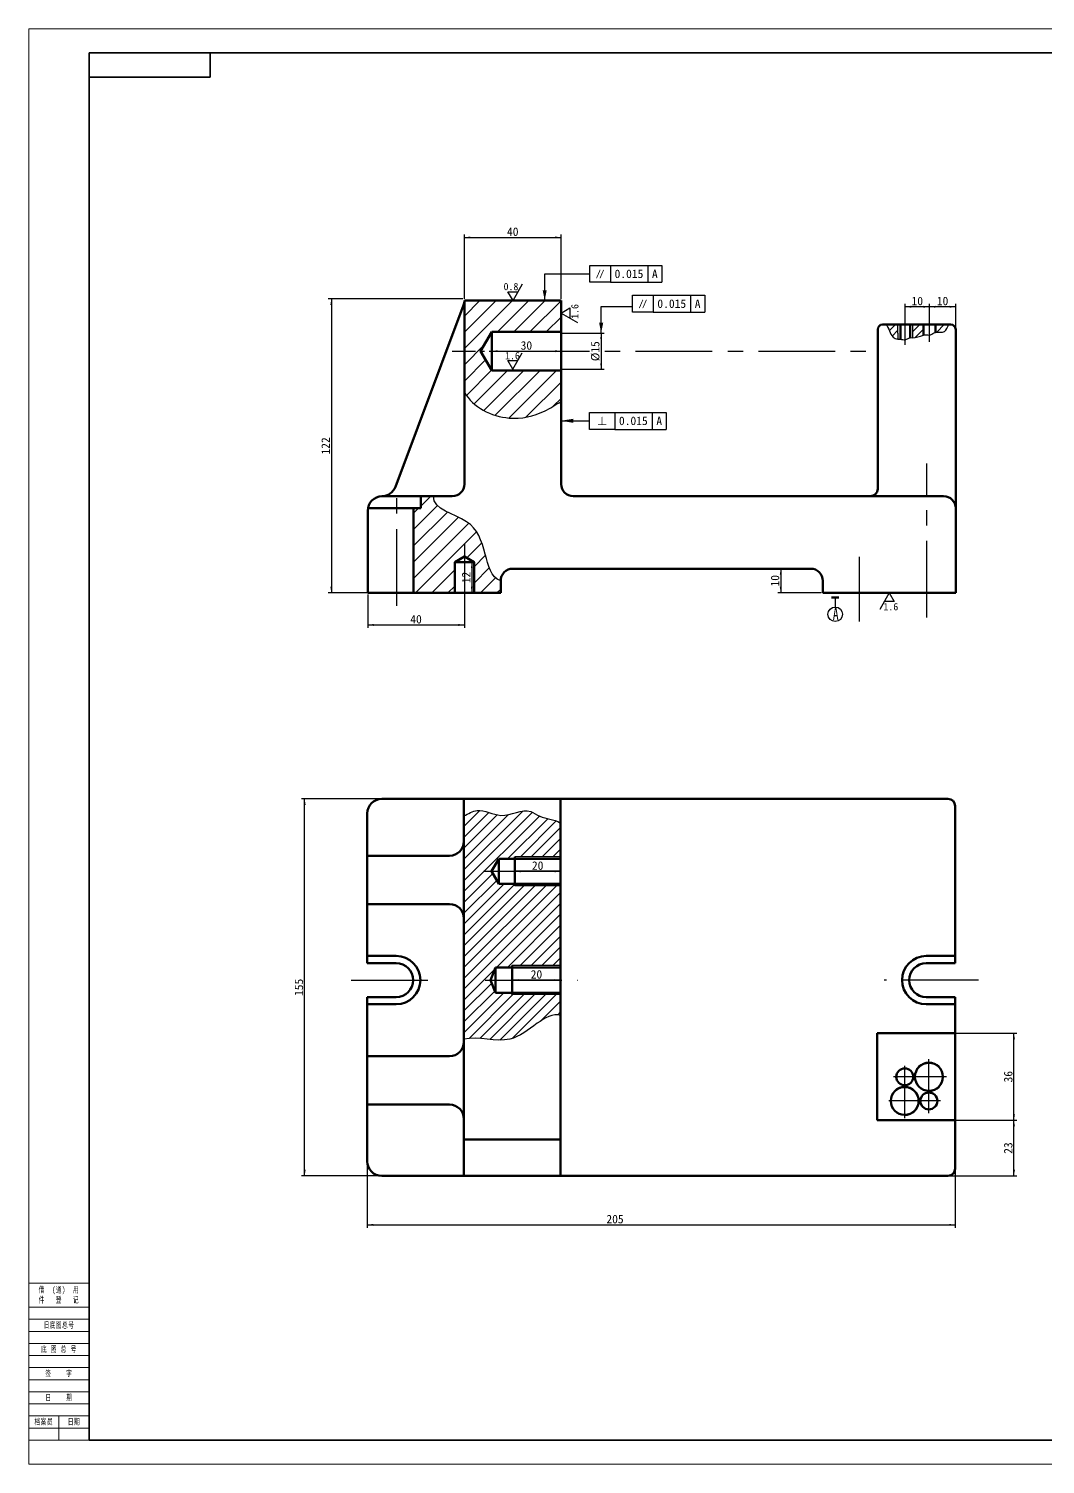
# Model space of a CAD drawing. Header units: millimetres. Extents: x 431 to 1272, y 446 to 1040.
# Drawn here: x 431 to 852, y 446 to 1040 of the extents above; entities that cross this region are included whole.
import ezdxf
from ezdxf.enums import TextEntityAlignment as Align

# ---------------------------------------------------------------- set-up
doc = ezdxf.new("R2010")
doc.units = ezdxf.units.MM
doc.linetypes.add('CENTER', pattern=[50.8, 31.75, -6.35, 6.35, -6.35])
for name, color, linetype, lineweight in [('图层1', 4, 'Continuous', 50), ('图层2', 5, 'Continuous', 25), ('图层3', 1, 'CENTER', 25), ('尺寸线层', 3, 'Continuous', 18), ('粗实线层', 7, 'Continuous', 35), ('细实线', 7, 'Continuous', 25), ('细实线层', 7, 'Continuous', 18)]:
    doc.layers.add(name, color=color, linetype=linetype, lineweight=lineweight)
doc.styles.add('标准', font='', dxfattribs={"width": 0.667})
doc.styles.add('样式 1', font='', dxfattribs={"width": 0.707})
doc.styles.get('标准').set_extended_font_data('宋体')
doc.styles.get('样式 1').set_extended_font_data('宋体')
doc.dimstyles.new('ISO-25', dxfattribs={"dimtxt": 3.5, "dimasz": 2.5, "dimexe": 1.25, "dimexo": 0.625, "dimtad": 1, "dimtoh": 1, "dimtxsty": 'Standard', "dimcen": 2.5, "dimdle": 5, "dimadec": 0, "dimazin": 0, "dimtfac": 1, "dimtmove": 0, "dimatfit": 3, "dimfxl": 0, "dimarcsym": 0})

# ---------------------------------------------------------------- blocks, each defined once
blk = doc.blocks.new('*X3')
at = {"layer": '图层2', "linetype": 'Continuous'}
for points in [[(667.95, 914.14), (668.36, 911.64), (667.53, 911.64)], [(667.95, 899.14), (668.36, 901.64), (667.53, 901.64)]]:
    blk.add_hatch(color=0, dxfattribs=at).paths.add_polyline_path(points, flags=0)
at = {"layer": '图层2', "color": 0, "linetype": 'Continuous'}
for p, q in [((652, 914.14), (669.2, 914.14)), ((667.95, 914.14), (667.95, 899.14)), ((652, 899.14), (669.2, 899.14))]:
    blk.add_line(p, q, dxfattribs=at)
at = {"layer": '图层2', "color": 0, "insert": (665.56, 906.64), "char_height": 3.5, "width": 14, "attachment_point": 5, "rotation": 90}
blk.add_mtext('%%C15', dxfattribs=at)
blk = doc.blocks.new('*X4')
at = {"layer": '图层2', "color": 0, "linetype": 'Continuous', "lineweight": -2}
for p, q in [((0, 3.5), (8.51, 3.5)), ((0, -3.5), (0, 3.5)), ((0, 0), (0, 0)), ((0, 0), (0, 0)), ((8.51, 3.5), (8.51, -3.5)), ((8.51, 3.5), (29.84, 3.5)), ((23.98, 3.5), (23.98, -3.5)), ((29.84, 3.5), (29.84, -3.5)), ((8.51, -3.5), (0, -3.5)), ((8.51, -3.5), (29.84, -3.5))]:
    blk.add_line(p, q, dxfattribs=at)
at = {"layer": '图层2', "color": 0, "char_height": 3.5, "attachment_point": 5}
for s, insert, width in [('{\\fGDT|b0|i0|c134|p2;f}', (4.26, 0), 8.5104), ('A', (26.91, 0), 7)]:
    blk.add_mtext(s, dxfattribs=dict(at, insert=insert, width=width))
at = {"layer": '图层2', "color": 0, "lineweight": -2, "insert": (10.26, 0), "char_height": 3.5, "width": 23.8, "attachment_point": 4}
blk.add_mtext('0.015', dxfattribs=at)
blk = doc.blocks.new('*X5')
at = {"layer": '图层2', "color": 0, "linetype": 'Continuous', "lineweight": -2}
for p, q in [((0, 3.5), (10.42, 3.5)), ((0, -3.5), (0, 3.5)), ((0, 0), (0, 0)), ((0, 0), (0, 0)), ((10.42, 3.5), (10.42, -3.5)), ((10.42, 3.5), (31.75, 3.5)), ((25.89, 3.5), (25.89, -3.5)), ((31.75, 3.5), (31.75, -3.5)), ((10.42, -3.5), (0, -3.5)), ((10.42, -3.5), (31.75, -3.5))]:
    blk.add_line(p, q, dxfattribs=at)
at = {"layer": '图层2', "color": 0, "char_height": 3.5, "attachment_point": 5}
for s, insert, width in [('{\\fGDT|b0|i0|c134|p2;b}', (5.21, 0), 10.4201), ('A', (28.82, 0), 7)]:
    blk.add_mtext(s, dxfattribs=dict(at, insert=insert, width=width))
at = {"layer": '图层2', "color": 0, "lineweight": -2, "insert": (12.17, 0), "char_height": 3.5, "width": 23.8, "attachment_point": 4}
blk.add_mtext('0.015', dxfattribs=at)
blk = doc.blocks.new('*X6')
at = {"layer": '图层2', "color": 0, "linetype": 'Continuous', "lineweight": -2}
for p, q in [((0, 3.5), (8.51, 3.5)), ((0, -3.5), (0, 3.5)), ((0, 0), (0, 0)), ((0, 0), (0, 0)), ((8.51, 3.5), (8.51, -3.5)), ((8.51, 3.5), (29.84, 3.5)), ((23.98, 3.5), (23.98, -3.5)), ((29.84, 3.5), (29.84, -3.5)), ((8.51, -3.5), (0, -3.5)), ((8.51, -3.5), (29.84, -3.5))]:
    blk.add_line(p, q, dxfattribs=at)
at = {"layer": '图层2', "color": 0, "char_height": 3.5, "attachment_point": 5}
for s, insert, width in [('{\\fGDT|b0|i0|c134|p2;f}', (4.26, 0), 8.5104), ('A', (26.91, 0), 7)]:
    blk.add_mtext(s, dxfattribs=dict(at, insert=insert, width=width))
at = {"layer": '图层2', "color": 0, "lineweight": -2, "insert": (10.26, 0), "char_height": 3.5, "width": 23.8, "attachment_point": 4}
blk.add_mtext('0.015', dxfattribs=at)
blk = doc.blocks.new('*X7')
at = {"layer": '图层2', "linetype": 'Continuous'}
for points in [[(611.38, 953.7), (613.88, 954.11), (613.88, 953.28)], [(651.38, 953.7), (648.88, 954.11), (648.88, 953.28)]]:
    blk.add_hatch(color=0, dxfattribs=at).paths.add_polyline_path(points, flags=0)
at = {"layer": '图层2', "color": 0, "linetype": 'Continuous'}
for p, q in [((611.38, 928.26), (611.38, 954.95)), ((611.38, 953.7), (651.38, 953.7)), ((651.38, 928.26), (651.38, 954.95))]:
    blk.add_line(p, q, dxfattribs=at)
at = {"layer": '图层2', "color": 0, "insert": (631.38, 956.05), "char_height": 3.5, "width": 9.1, "attachment_point": 5}
blk.add_mtext('40', dxfattribs=at)
blk = doc.blocks.new('*X8')
at = {"layer": '图层2', "linetype": 'Continuous'}
for points in [[(556.34, 928.26), (556.76, 925.76), (555.93, 925.76)], [(556.34, 806.64), (556.76, 809.14), (555.93, 809.14)]]:
    blk.add_hatch(color=0, dxfattribs=at).paths.add_polyline_path(points, flags=0)
at = {"layer": '图层2', "color": 0, "linetype": 'Continuous'}
for p, q in [((610.75, 928.26), (555.09, 928.26)), ((556.34, 928.26), (556.34, 806.64)), ((614.75, 806.64), (555.09, 806.64))]:
    blk.add_line(p, q, dxfattribs=at)
at = {"layer": '图层2', "color": 0, "insert": (553.98, 867.45), "char_height": 3.5, "width": 13.1833, "attachment_point": 5, "rotation": 90}
blk.add_mtext('122', dxfattribs=at)
blk = doc.blocks.new('*X9')
at = {"layer": '图层2', "linetype": 'Continuous'}
for points in [[(803.72, 925.02), (806.22, 924.61), (806.22, 925.44)], [(814.6, 925.02), (812.1, 924.61), (812.1, 925.44)]]:
    blk.add_hatch(color=0, dxfattribs=at).paths.add_polyline_path(points, flags=0)
at = {"layer": '图层2', "color": 0, "linetype": 'Continuous'}
for p, q in [((803.72, 916.26), (803.72, 926.27)), ((814.6, 925.02), (803.72, 925.02)), ((814.6, 916.26), (814.6, 926.27))]:
    blk.add_line(p, q, dxfattribs=at)
at = {"layer": '图层2', "color": 0, "insert": (809.16, 927.39), "char_height": 3.5, "width": 8.3222, "attachment_point": 5}
blk.add_mtext('10', dxfattribs=at)
blk = doc.blocks.new('*X10')
at = {"layer": '图层2', "linetype": 'Continuous'}
for points in [[(793.72, 925.02), (796.22, 924.6), (796.22, 925.44)], [(803.72, 925.02), (801.22, 924.6), (801.22, 925.44)]]:
    blk.add_hatch(color=0, dxfattribs=at).paths.add_polyline_path(points, flags=0)
at = {"layer": '图层2', "color": 0, "linetype": 'Continuous'}
for p, q in [((793.72, 916.75), (793.72, 926.27)), ((803.72, 925.02), (793.72, 925.02)), ((803.72, 916.75), (803.72, 926.27))]:
    blk.add_line(p, q, dxfattribs=at)
at = {"layer": '图层2', "color": 0, "insert": (798.72, 927.39), "char_height": 3.5, "width": 8.3222, "attachment_point": 5}
blk.add_mtext('10', dxfattribs=at)
blk = doc.blocks.new('*X11')
at = {"layer": '图层2', "linetype": 'Continuous'}
for points in [[(614.47, 819.37), (614.89, 816.87), (614.05, 816.87)], [(614.47, 806.64), (614.89, 809.14), (614.05, 809.14)]]:
    blk.add_hatch(color=0, dxfattribs=at).paths.add_polyline_path(points, flags=0)
at = {"layer": '图层2', "color": 0, "linetype": 'Continuous'}
for p, q in [((612, 819.37), (615.72, 819.37)), ((614.47, 819.37), (614.47, 806.64)), ((612, 806.64), (615.72, 806.64))]:
    blk.add_line(p, q, dxfattribs=at)
at = {"layer": '图层2', "color": 0, "insert": (612.11, 813.01), "char_height": 3.5, "width": 8.2056, "attachment_point": 5, "rotation": 90}
blk.add_mtext('12', dxfattribs=at)
blk = doc.blocks.new('*X12')
at = {"layer": '图层2', "linetype": 'Continuous'}
for points in [[(622.67, 906.64), (625.17, 907.06), (625.17, 906.22)], [(651.38, 906.64), (648.88, 907.06), (648.88, 906.22)]]:
    blk.add_hatch(color=0, dxfattribs=at).paths.add_polyline_path(points, flags=0)
at = {"layer": '图层2', "color": 0, "linetype": 'Continuous'}
blk.add_line((622.67, 906.64), (651.38, 906.64), dxfattribs=at)
at = {"layer": '图层2', "color": 0, "insert": (637.03, 908.99), "char_height": 3.5, "width": 8.8667, "attachment_point": 5}
blk.add_mtext('30', dxfattribs=at)
blk = doc.blocks.new('*X13')
at = {"layer": '图层2', "linetype": 'Continuous'}
for points in [[(571.38, 793.36), (573.88, 793.78), (573.88, 792.94)], [(611.38, 793.36), (608.88, 793.78), (608.88, 792.94)]]:
    blk.add_hatch(color=0, dxfattribs=at).paths.add_polyline_path(points, flags=0)
at = {"layer": '图层2', "color": 0, "linetype": 'Continuous'}
for p, q in [((571.38, 806.01), (571.38, 792.11)), ((611.38, 806.01), (611.38, 792.11)), ((571.38, 793.36), (611.38, 793.36))]:
    blk.add_line(p, q, dxfattribs=at)
at = {"layer": '图层2', "color": 0, "insert": (591.38, 795.71), "char_height": 3.5, "width": 9.1, "attachment_point": 5}
blk.add_mtext('40', dxfattribs=at)
blk = doc.blocks.new('*X14')
at = {"layer": '图层2', "linetype": 'Continuous'}
for points in [[(742.25, 816.64), (742.67, 814.14), (741.83, 814.14)], [(742.25, 806.64), (742.67, 809.14), (741.83, 809.14)]]:
    blk.add_hatch(color=0, dxfattribs=at).paths.add_polyline_path(points, flags=0)
at = {"layer": '图层2', "color": 0, "linetype": 'Continuous'}
for p, q in [((753.98, 816.64), (741, 816.64)), ((742.25, 816.64), (742.25, 806.64)), ((758.98, 806.64), (741, 806.64))]:
    blk.add_line(p, q, dxfattribs=at)
at = {"layer": '图层2', "color": 0, "insert": (739.88, 811.64), "char_height": 3.5, "width": 8.3222, "attachment_point": 5, "rotation": 90}
blk.add_mtext('10', dxfattribs=at)
blk = doc.blocks.new('*X15')
at = {"layer": '图层2', "linetype": 'Continuous'}
for points in [[(571.18, 545.14), (573.68, 545.56), (573.68, 544.73)], [(814.41, 545.14), (811.91, 545.56), (811.91, 544.73)]]:
    blk.add_hatch(color=0, dxfattribs=at).paths.add_polyline_path(points, flags=0)
at = {"layer": '图层2', "color": 0, "linetype": 'Continuous'}
for p, q in [((571.18, 570.78), (571.18, 543.89)), ((814.41, 570.78), (814.41, 543.89)), ((571.18, 545.14), (814.41, 545.14))]:
    blk.add_line(p, q, dxfattribs=at)
at = {"layer": '图层2', "color": 0, "insert": (673.68, 547.5), "char_height": 3.5, "width": 13.8056, "attachment_point": 5}
blk.add_mtext('205', dxfattribs=at)
blk = doc.blocks.new('*X16')
at = {"layer": '图层2', "linetype": 'Continuous'}
for points in [[(545.28, 721.41), (544.87, 718.91), (545.7, 718.91)], [(545.28, 565.41), (544.87, 567.91), (545.7, 567.91)]]:
    blk.add_hatch(color=0, dxfattribs=at).paths.add_polyline_path(points, flags=0)
at = {"layer": '图层2', "color": 0, "linetype": 'Continuous'}
for p, q in [((576.56, 721.41), (544.03, 721.41)), ((545.28, 565.41), (545.28, 721.41)), ((576.56, 565.41), (544.03, 565.41))]:
    blk.add_line(p, q, dxfattribs=at)
at = {"layer": '图层2', "color": 0, "insert": (542.92, 643.41), "char_height": 3.5, "width": 13.1833, "attachment_point": 5, "rotation": 90}
blk.add_mtext('155', dxfattribs=at)
blk = doc.blocks.new('*X17')
at = {"layer": '图层2', "linetype": 'Continuous'}
for points in [[(838.69, 588.41), (838.28, 585.91), (839.11, 585.91)], [(838.69, 565.41), (838.28, 567.91), (839.11, 567.91)]]:
    blk.add_hatch(color=0, dxfattribs=at).paths.add_polyline_path(points, flags=0)
at = {"layer": '图层2', "color": 0, "linetype": 'Continuous'}
for p, q in [((812.19, 588.41), (839.94, 588.41)), ((838.69, 565.41), (838.69, 588.41)), ((812.19, 565.41), (839.94, 565.41))]:
    blk.add_line(p, q, dxfattribs=at)
at = {"layer": '图层2', "color": 0, "insert": (836.34, 576.91), "char_height": 3.5, "width": 8.8278, "attachment_point": 5, "rotation": 90}
blk.add_mtext('23', dxfattribs=at)
blk = doc.blocks.new('*X18')
at = {"layer": '图层2', "linetype": 'Continuous'}
for points in [[(838.69, 624.47), (838.28, 621.97), (839.11, 621.97)], [(838.69, 588.41), (838.28, 590.91), (839.11, 590.91)]]:
    blk.add_hatch(color=0, dxfattribs=at).paths.add_polyline_path(points, flags=0)
at = {"layer": '图层2', "color": 0, "linetype": 'Continuous'}
for p, q in [((812.82, 624.47), (839.94, 624.47)), ((838.69, 588.41), (838.69, 624.47)), ((812.82, 588.41), (839.94, 588.41))]:
    blk.add_line(p, q, dxfattribs=at)
at = {"layer": '图层2', "color": 0, "insert": (836.34, 606.44), "char_height": 3.5, "width": 8.8278, "attachment_point": 5, "rotation": 90}
blk.add_mtext('36', dxfattribs=at)
blk = doc.blocks.new('*X19')
at = {"layer": '图层2', "linetype": 'Continuous'}
for points in [[(632.18, 691.43), (634.68, 691.01), (634.68, 691.84)], [(651.18, 691.43), (648.68, 691.01), (648.68, 691.84)]]:
    blk.add_hatch(color=0, dxfattribs=at).paths.add_polyline_path(points, flags=0)
at = {"layer": '图层2', "color": 0, "linetype": 'Continuous'}
for p, q in [((632.18, 686.82), (632.18, 692.68)), ((651.18, 691.43), (632.18, 691.43)), ((651.18, 686.82), (651.18, 692.68))]:
    blk.add_line(p, q, dxfattribs=at)
at = {"layer": '图层2', "color": 0, "insert": (641.68, 693.78), "char_height": 3.5, "width": 8.9444, "attachment_point": 5}
blk.add_mtext('20', dxfattribs=at)
blk = doc.blocks.new('*X20')
at = {"layer": '图层2', "linetype": 'Continuous'}
for points in [[(631.18, 646.41), (633.68, 645.99), (633.68, 646.82)], [(651.18, 646.41), (648.68, 645.99), (648.68, 646.82)]]:
    blk.add_hatch(color=0, dxfattribs=at).paths.add_polyline_path(points, flags=0)
at = {"layer": '图层2', "color": 0, "linetype": 'Continuous'}
for p, q in [((631.18, 641.82), (631.18, 647.66)), ((651.18, 641.82), (651.18, 647.66)), ((651.18, 646.41), (631.18, 646.41))]:
    blk.add_line(p, q, dxfattribs=at)
at = {"layer": '图层2', "color": 0, "insert": (641.18, 648.76), "char_height": 3.5, "width": 8.9444, "attachment_point": 5}
blk.add_mtext('20', dxfattribs=at)
blk = doc.blocks.new('*X31')
at = {"layer": '粗实线层'}
for p, q in [((410.5, 287), (-395.5, 287)), ((-395.5, 287), (-395.5, -287)), ((-345.5, 287), (-345.5, 277)), ((-345.5, 277), (-395.5, 277)), ((-395.5, -287), (410.5, -287))]:
    blk.add_line(p, q, dxfattribs=at)
at = {"layer": '细实线层'}
for p, q in [((420.5, 297), (-420.5, 297)), ((-420.5, 297), (-420.5, -297)), ((-420.5, -222), (-395.5, -222)), ((-420.5, -232), (-395.5, -232)), ((-420.5, -237), (-395.5, -237)), ((-420.5, -242), (-395.5, -242)), ((-420.5, -247), (-395.5, -247)), ((-420.5, -252), (-395.5, -252)), ((-420.5, -257), (-395.5, -257)), ((-420.5, -262), (-395.5, -262)), ((-420.5, -267), (-395.5, -267)), ((-420.5, -272), (-395.5, -272)), ((-420.5, -277), (-395.5, -277)), ((-408, -287), (-408, -277)), ((-420.5, -282), (-395.5, -282)), ((-420.5, -287), (-395.5, -287)), ((-420.5, -297), (420.5, -297))]:
    blk.add_line(p, q, dxfattribs=at)
at = {"layer": '尺寸线层', "char_height": 2.514, "attachment_point": 5, "line_spacing_factor": 0.99982, "style": '标准'}
for s, insert, width in [('\\T1.1;借  (通)  用\\P件   登   记', (-408, -227), 48), ('\\T1.1;旧底图总号', (-408, -239.5), 48), ('\\T1.1;底 图 总 号', (-408, -249.5), 48), ('\\T1.1;签    字', (-408, -259.5), 48), ('\\T1.1;日    期', (-408, -269.5), 48), ('\\T1.1;档案员', (-414.25, -279.5), 23), ('\\T1.1;日期', (-401.75, -279.5), 23)]:
    blk.add_mtext(s, dxfattribs=dict(at, insert=insert, width=width))
at = {"layer": '尺寸线层', "style": '标准', "width": 0.667}
blk.add_attdef('图纸编号', text='', height=5.22, rotation=180, dxfattribs=at).set_placement((-370.5, 282), align=Align.MIDDLE_CENTER)
for tag, p in [('登记', (-408, -234.5)), ('旧底图总号', (-408, -244.5)), ('底图总号', (-408, -254.5)), ('签字', (-408, -264.5)), ('签字日期', (-408, -274.5)), ('档案员', (-414.25, -284.5)), ('日期', (-401.75, -284.5))]:
    blk.add_attdef(tag, text='', height=2.61, dxfattribs=at).set_placement(p, align=Align.MIDDLE_CENTER)

msp = doc.modelspace()

# ---------------------------------------------------------------- hatches: boundary and pattern name
at = {"layer": '图层2'}
h = msp.add_hatch(dxfattribs=at)
h.set_pattern_fill('ANSI31', color=0, scale=1.5, style=0)
edge = h.paths.add_edge_path(flags=0)
edge.add_line((590.379, 806.639), (607.379, 806.639))
edge.add_line((607.379, 806.639), (607.379, 808.639))
edge.add_line((607.379, 808.639), (607.379, 819.373))
edge.add_line((607.379, 819.373), (611.379, 821.683))
edge.add_line((611.379, 821.683), (615.379, 819.373))
edge.add_line((615.379, 819.373), (615.379, 808.639))
edge.add_line((615.379, 808.639), (615.379, 806.639))
edge.add_line((615.379, 806.639), (626.379, 806.639))
edge.add_line((626.379, 806.639), (626.379, 811.639))
edge.add_spline(control_points=[(626.379, 811.639), (622.332, 812.923), (619.911, 824.351), (614.916, 838.324), (598.557, 840.877), (598.557, 846.639)], knot_values=[0, 0, 0, 0, 13.2369201, 29.3519887, 47.3161589, 47.3161589, 47.3161589, 47.3161589], weights=[1, 1, 1, 1, 1, 1], degree=3, periodic=0)
edge.add_line((598.557, 846.639), (593.379, 846.639))
edge.add_line((593.379, 846.639), (593.379, 841.639))
edge.add_line((593.379, 841.639), (590.379, 841.639))
edge.add_line((590.379, 841.639), (590.379, 806.639))
h.paths.add_polyline_path([(611.379, 908.785), (618.376, 907.195), (622.673, 914.639), (651.379, 914.639), (651.379, 927.639), (611.379, 927.639)], flags=0)
edge = h.paths.add_edge_path(flags=0)
edge.add_line((622.673, 898.639), (618.055, 906.639))
edge.add_line((618.055, 906.639), (618.376, 907.195))
edge.add_line((618.376, 907.195), (611.379, 908.785))
edge.add_line((611.379, 908.785), (611.379, 889.639))
edge.add_spline(control_points=[(611.379, 889.639), (614.933, 883.483), (627.787, 876.923), (642.709, 880.244), (649.085, 884.484), (651.379, 885.819)], knot_values=[0, 0, 0, 0, 21.7950074, 37.0394907, 45.1793625, 45.1793625, 45.1793625, 45.1793625], weights=[1, 1, 1, 1, 1, 1], degree=3, periodic=0)
edge.add_line((651.379, 885.819), (651.379, 898.639))
edge.add_line((651.379, 898.639), (622.673, 898.639))
for points in [[(645.43, 931.877), (643.763, 931.877), (644.597, 927.639)], [(668.779, 918.377), (667.112, 918.377), (667.945, 914.139)], [(656.375, 876.998), (656.383, 878.665), (651.379, 877.854)]]:
    msp.add_hatch(color=0, dxfattribs=at).paths.add_polyline_path(points, flags=0)
h = msp.add_hatch(dxfattribs=at)
h.set_pattern_fill('ANSI31', color=0, scale=0.75, style=0)
edge = h.paths.add_edge_path(flags=0)
edge.add_line((790.722, 917.639), (785.722, 917.639))
edge.add_spline(control_points=[(785.722, 917.639), (787.166, 916.293), (787.251, 912.944), (789.979, 911.645), (790.722, 911.599)], knot_values=[0, 0, 0, 0, 5.9892024, 8.249109, 8.249109, 8.249109, 8.249109], weights=[1, 1, 1, 1, 1], degree=3, periodic=0)
edge.add_line((790.722, 911.599), (790.722, 914.126))
edge.add_line((790.722, 914.126), (790.722, 917.639))
edge = h.paths.add_edge_path(flags=0)
edge.add_line((801.222, 917.639), (796.722, 917.639))
edge.add_line((796.722, 917.639), (796.722, 914.126))
edge.add_line((796.722, 914.126), (796.715, 912.226))
edge.add_spline(control_points=[(796.715, 912.226), (796.717, 912.226), (798.27, 912.161), (799.732, 912.723), (801.222, 913.215)], knot_values=[0, 0, 0, 0, 0.0076122, 4.6428521, 4.6428521, 4.6428521, 4.6428521], weights=[1, 1, 1, 1, 1], degree=3, periodic=0)
edge.add_line((801.222, 913.215), (801.222, 917.639))
edge = h.paths.add_edge_path(flags=0)
edge.add_spline(control_points=[(806.222, 914.427), (807.44, 914.684), (810.331, 913.851), (811.163, 916.669), (811.722, 917.639)], knot_values=[0, 0, 0, 0, 3.744231, 7.1378965, 7.1378965, 7.1378965, 7.1378965], weights=[1, 1, 1, 1, 1], degree=3, periodic=0)
edge.add_line((811.722, 917.639), (806.722, 917.639))
edge.add_line((806.722, 917.639), (806.222, 917.639))
edge.add_line((806.222, 917.639), (806.222, 914.427))
h = msp.add_hatch(dxfattribs=at)
h.set_pattern_fill('ANSI31', color=0, style=0)
h.paths.add_polyline_path([(632.18, 697.405), (625.602, 697.405), (625.602, 696.617), (631.392, 696.617)], flags=0)
h.paths.add_polyline_path([(631.392, 686.194), (625.602, 686.194), (625.602, 685.405), (632.18, 685.405)], flags=0)
h.paths.add_polyline_path([(631.18, 652.405), (624.18, 652.405), (624.18, 651.617), (630.392, 651.617)], flags=0)
h.paths.add_polyline_path([(630.392, 641.194), (624.18, 641.194), (624.18, 640.405), (631.18, 640.405)], flags=0)
edge = h.paths.add_edge_path(flags=0)
edge.add_line((624.18, 641.194), (622.18, 646.405))
edge.add_line((622.18, 646.405), (611.18, 646.405))
edge.add_line((611.18, 646.405), (611.18, 622.016))
edge.add_spline(control_points=[(611.18, 622.016), (617.405, 623.257), (629.211, 618.83), (640.293, 628.015), (647.911, 632.764), (651.18, 631.82)], knot_values=[0, 0, 0, 0, 19.2775966, 32.4767918, 42.8113168, 42.8113168, 42.8113168, 42.8113168], weights=[1, 1, 1, 1, 1, 1], degree=3, periodic=0)
edge.add_line((651.18, 631.82), (651.18, 640.405))
edge.add_line((651.18, 640.405), (631.18, 640.405))
edge.add_line((631.18, 640.405), (624.18, 640.405))
edge.add_line((624.18, 640.405), (624.18, 641.194))
h.paths.add_polyline_path([(651.18, 685.405), (632.18, 685.405), (625.602, 685.405), (625.602, 686.233), (622.616, 691.405), (611.18, 691.405), (611.18, 646.405), (622.18, 646.405), (624.18, 651.617), (624.18, 652.405), (631.18, 652.405), (651.18, 652.405)], flags=0)
edge = h.paths.add_edge_path(flags=0)
edge.add_spline(control_points=[(651.18, 711.4), (648.28, 713.147), (643.542, 712.95), (636.626, 718.538), (627.678, 711.934), (617.61, 718.233), (613.066, 715.209), (611.18, 714.398)], knot_values=[0, 0, 0, 0, 8.6629818, 13.186538, 26.2128253, 35.9629611, 41.9355765, 41.9355765, 41.9355765, 41.9355765], weights=[1, 1, 1, 1, 1, 1, 1, 1], degree=3, periodic=0)
edge.add_line((611.18, 714.398), (611.18, 691.405))
edge.add_line((611.18, 691.405), (622.593, 691.405))
edge.add_line((622.593, 691.405), (625.602, 696.617))
edge.add_line((625.602, 696.617), (625.602, 697.405))
edge.add_line((625.602, 697.405), (632.18, 697.405))
edge.add_line((632.18, 697.405), (651.18, 697.405))
edge.add_line((651.18, 697.405), (651.18, 711.4))

# ---------------------------------------------------------------- linework, layer by layer
at = {"layer": '图层1', "color": 0}
for p, q in [((611.379, 927.639), (651.379, 927.639)), ((611.379, 851.639), (611.379, 927.639)), ((651.379, 851.639), (651.379, 927.639)), ((582.839, 850.532), (610.997, 925.62)), ((782.325, 915.639), (782.325, 849.639)), ((790.722, 917.639), (784.325, 917.639)), ((801.222, 917.639), (790.722, 917.639)), ((791.722, 917.639), (791.722, 911.655)), ((795.722, 917.639), (795.722, 912.226)), ((801.222, 917.639), (801.222, 913.215)), ((812.605, 917.639), (801.222, 917.639)), ((806.222, 917.639), (806.222, 914.427)), ((814.605, 915.639), (814.605, 806.639)), ((622.673, 914.639), (618.055, 906.639)), ((651.379, 914.639), (622.673, 914.639)), ((622.673, 898.639), (622.673, 914.639)), ((618.055, 906.639), (622.673, 898.639)), ((622.673, 898.639), (651.379, 898.639)), ((577.379, 846.639), (606.379, 846.639)), ((593.379, 841.639), (593.379, 846.639)), ((656.379, 846.639), (809.605, 846.639)), ((571.379, 841.639), (593.379, 841.639)), ((571.379, 806.639), (571.379, 840.639)), ((590.379, 806.639), (590.379, 841.639)), ((814.605, 841.639), (814.605, 806.639)), ((607.379, 819.373), (611.379, 821.683)), ((615.379, 819.373), (611.379, 821.683)), ((607.379, 808.639), (607.379, 819.373)), ((607.379, 819.373), (615.379, 819.373)), ((615.379, 819.373), (615.379, 808.639)), ((631.379, 816.639), (754.605, 816.639)), ((607.379, 808.639), (607.379, 806.639)), ((607.379, 808.639), (607.379, 806.639)), ((615.379, 808.639), (615.379, 806.639)), ((626.379, 806.639), (626.379, 811.639)), ((759.605, 811.639), (759.605, 806.639)), ((571.379, 806.639), (626.379, 806.639)), ((608.379, 806.639), (614.379, 806.639)), ((759.605, 806.639), (814.605, 806.639)), ((763.269, 804.778), (766.269, 804.778)), ((811.405, 721.405), (577.18, 721.405)), ((611.18, 565.405), (611.18, 721.405)), ((651.18, 565.405), (651.18, 721.405)), ((571.18, 653.405), (571.18, 715.405)), ((814.405, 718.405), (814.405, 653.405)), ((605.18, 697.88), (571.18, 697.88)), ((625.602, 696.617), (622.604, 691.425)), ((632.18, 696.617), (625.602, 696.617)), ((625.602, 696.617), (625.602, 686.194)), ((651.18, 696.617), (631.392, 696.617)), ((632.18, 697.405), (632.18, 685.405)), ((622.604, 691.425), (625.602, 686.233)), ((632.18, 686.194), (625.602, 686.194)), ((651.18, 686.194), (631.392, 686.194)), ((605.18, 677.88), (571.18, 677.88)), ((583.18, 656.405), (571.18, 656.405)), ((583.18, 653.405), (571.18, 653.405)), ((802.405, 656.405), (814.405, 656.405)), ((802.405, 653.405), (814.405, 653.405)), ((624.18, 651.617), (622.18, 646.405)), ((631.18, 651.617), (624.18, 651.617)), ((624.18, 651.617), (624.18, 641.194)), ((651.18, 651.617), (630.392, 651.617)), ((631.18, 652.405), (631.18, 640.405)), ((622.18, 646.405), (624.18, 641.194)), ((571.18, 571.405), (571.18, 639.405)), ((583.18, 639.405), (571.18, 639.405)), ((583.18, 636.405), (571.18, 636.405)), ((631.18, 641.194), (624.18, 641.194)), ((651.18, 641.194), (630.392, 641.194)), ((802.405, 639.405), (814.405, 639.405)), ((802.405, 636.405), (814.405, 636.405)), ((814.405, 639.405), (814.405, 568.405)), ((782.126, 624.466), (814.405, 624.466)), ((782.126, 624.466), (782.126, 588.405)), ((605.18, 614.931), (571.18, 614.931)), ((605.18, 594.931), (571.18, 594.931)), ((782.126, 588.405), (786.523, 588.405)), ((814.405, 588.405), (786.523, 588.405)), ((611.18, 580.405), (651.18, 580.405)), ((577.18, 565.405), (811.405, 565.405))]:
    msp.add_line(p, q, dxfattribs=at)
for centre, radius in [((803.523, 606.405), 5.788), ((793.523, 606.405), 3.5), ((793.523, 596.405), 5.76), ((803.523, 596.405), 3.5)]:
    msp.add_circle(centre, radius, dxfattribs=at)
for centre, radius, start, end in [((605.357, 927.733), 6.023, 339.463552, 359.104588), ((784.325, 915.639), 2, 90, 180), ((812.605, 915.639), 2, 0, 90), ((577.221, 852.639), 6, 270, 339.443955), ((606.379, 851.639), 5, 270, 360), ((656.379, 851.639), 5, 180, 270), ((779.325, 849.639), 3, 270, 0), ((577.379, 840.639), 6, 90, 180), ((809.605, 841.639), 5, 0, 90), ((631.379, 811.639), 5, 90, 180), ((754.605, 811.639), 5, 360, 90), ((577.18, 715.405), 6, 90, 180), ((811.405, 718.405), 3, 0, 90), ((605.18, 703.88), 6, 270, 0), ((605.18, 671.88), 6, 360, 90), ((583.18, 646.405), 10, 270, 90), ((583.18, 646.405), 7, 270, 90), ((802.405, 646.405), 10, 90, 270), ((802.405, 646.405), 7, 90, 270), ((605.18, 620.931), 6, 270, 0), ((605.18, 588.931), 6, 0, 90), ((577.18, 571.405), 6, 180, 270), ((811.405, 568.405), 3, 270, 0)]:
    msp.add_arc(centre, radius, start, end, dxfattribs=at)
at = {"layer": '图层2', "color": 0}
for p, q in [((644.597, 927.639), (644.597, 938.631)), ((644.597, 938.631), (663.234, 938.631)), ((631.48, 927.639), (635.433, 934.485)), ((629.402, 931.238), (633.575, 931.266)), ((631.48, 927.639), (629.402, 931.238)), ((651.379, 922.438), (654.979, 924.517)), ((651.379, 922.438), (658.226, 918.486)), ((654.979, 924.517), (655.007, 920.344)), ((667.945, 914.139), (667.945, 925.131)), ((667.945, 925.131), (680.94, 925.131)), ((631.379, 899.139), (635.332, 905.985)), ((629.301, 902.738), (633.474, 902.766)), ((631.379, 899.139), (629.301, 902.738)), ((651.379, 877.854), (663.133, 877.801)), ((764.769, 804.778), (764.769, 800.778)), ((787.105, 806.639), (783.152, 799.792)), ((789.183, 803.039), (785.01, 803.011)), ((787.105, 806.639), (789.183, 803.039)), ((651.18, 697.405), (632.18, 697.405)), ((651.18, 685.405), (632.18, 685.405)), ((651.18, 652.405), (631.18, 652.405)), ((631.18, 652.405), (631.18, 652.405)), ((651.18, 640.405), (631.18, 640.405)), ((631.18, 640.405), (631.18, 640.405))]:
    msp.add_line(p, q, dxfattribs=at)
msp.add_circle((764.769, 797.778), 3, dxfattribs=at)
for points, knots in [([(785.722, 917.639), (787.166, 916.293), (787.251, 912.944), (790.314, 911.486), (792.054, 911.702), (793.835, 910.953), (795.305, 912.377), (797.956, 912.041), (800.129, 912.875), (802.452, 913.609), (804.055, 912.932), (805.154, 914.11), (807.195, 914.755), (810.331, 913.851), (811.163, 916.669), (811.722, 917.639)], [0, 0, 0, 0, 5282.8112373, 7276.1751717, 8168.4055724, 9963.3585704, 11900.3371964, 12792.5675971, 16903.4077998, 18020.4726979, 19166.5700302, 21095.9506931, 21630.3336796, 24935.3572608, 27930.9374222, 27930.9374222, 27930.9374222, 27930.9374222]), ([(611.379, 889.639), (614.933, 883.483), (627.787, 876.923), (642.709, 880.244), (649.085, 884.484), (651.379, 885.819)], [0, 0, 0, 0, 3168.3138344, 5384.3859253, 6567.669237, 6567.669237, 6567.669237, 6567.669237]), ([(626.379, 811.639), (622.332, 812.923), (619.911, 824.351), (614.916, 838.324), (598.557, 840.877), (598.557, 846.639)], [0, 0, 0, 0, 1997.2367874, 4428.739565, 7139.2418116, 7139.2418116, 7139.2418116, 7139.2418116]), ([(611.18, 714.398), (613.066, 715.209), (617.61, 718.233), (627.678, 711.934), (636.626, 718.538), (643.542, 712.95), (648.28, 713.147), (651.18, 711.4)], [0, 0, 0, 0, 1274.5481057, 3355.214018, 6135.0062532, 7100.3270756, 8948.9957683, 8948.9957683, 8948.9957683, 8948.9957683]), ([(651.18, 631.82), (647.911, 632.764), (640.293, 628.015), (629.211, 618.83), (617.405, 623.257), (611.18, 622.016)], [0, 0, 0, 0, 1304.5847253, 2970.7927398, 5404.3112526, 5404.3112526, 5404.3112526, 5404.3112526])]:
    msp.add_open_spline(points, degree=3, knots=knots, dxfattribs=at)
at = {"layer": '图层3', "color": 0}
for p, q in [((793.722, 909.271), (793.722, 921.247)), ((803.722, 910.515), (803.722, 921.735)), ((631.379, 906.639), (777.879, 906.639)), ((802.605, 796.439), (802.605, 860.202)), ((583.379, 801.316), (583.379, 851.972)), ((611.379, 826.74), (611.379, 803.083)), ((774.605, 821.59), (774.605, 794.807)), ((619.333, 691.425), (656.788, 691.425)), ((564.522, 646.405), (598.11, 646.405)), ((619.898, 646.405), (658.099, 646.405)), ((824.063, 646.405), (785.066, 646.405)), ((803.523, 600.405), (803.523, 613.648)), ((797.143, 606.405), (788.909, 606.405)), ((793.523, 602.905), (793.523, 610.876)), ((810.763, 606.405), (797.523, 606.405)), ((793.523, 589.264), (793.523, 602.405)), ((799.523, 596.405), (786.917, 596.405)), ((808.278, 596.405), (800.023, 596.405)), ((803.523, 591.34), (803.523, 599.905))]:
    msp.add_line(p, q, dxfattribs=at)
at = {"layer": '图层3', "color": 0, "ltscale": 0.3}
msp.add_line((606.379, 906.639), (656.379, 906.639), dxfattribs=at)
at = {"layer": '细实线', "color": 0}
for p, q in [((790.722, 914.126), (790.722, 917.639)), ((796.722, 917.639), (796.722, 914.126)), ((790.722, 914.126), (790.722, 911.599)), ((796.722, 914.126), (796.715, 912.226))]:
    msp.add_line(p, q, dxfattribs=at)
for centre in [(803.523, 606.405), (793.523, 596.405)]:
    msp.add_arc(centre, 6, 270, 180, dxfattribs=at)

# ---------------------------------------------------------------- block references
at = {"layer": '图层2', "color": 0}
for name, p in [('*X4', (663.234, 938.631)), ('*X6', (680.94, 926.277)), ('*X5', (663.133, 877.801))]:
    msp.add_blockref(name, p, dxfattribs=at)
at = {"layer": '粗实线层', "color": 0}
msp.add_blockref('*X31', (851.658, 743.072), dxfattribs=at)

# ---------------------------------------------------------------- texts
at = {"layer": '图层2', "color": 0, "char_height": 3, "width": 13.73542, "attachment_point": 1}
for s, insert in [('0.8', (627.578, 934.891)), ('1.6', (628.196, 906.288)), ('1.6', (784.706, 802.418))]:
    msp.add_mtext(s, dxfattribs=dict(at, insert=insert))
at = {"layer": '图层2', "color": 0, "insert": (655.571, 920.011), "char_height": 3, "width": 13.73542, "attachment_point": 1, "rotation": 90}
msp.add_mtext('1.6', dxfattribs=at)
at = {"layer": '图层2', "color": 0, "insert": (763.766, 800.445), "char_height": 5, "width": 9.25567, "attachment_point": 1, "style": '样式 1'}
msp.add_mtext('A', dxfattribs=at)

# ---------------------------------------------------------------- dimensions: what is measured, and where the dimension line sits
at = {"layer": '图层2', "color": 0}
for base, p1, p2, picture, middle in [((651.379, 953.696), (611.379, 927.639), (651.379, 927.639), '*X7', (631.379, 953.696)), ((631.18, 646.405), (651.18, 641.194), (631.18, 641.194), '*X20', (641.18, 646.405))]:
    dim = msp.add_linear_dim(base=base, p1=p1, p2=p2, dimstyle='ISO-25', override={"dimsah": 1, "dimtolj": 1, "dimtzin": 8}, dxfattribs=at)
    dim.commit()
    dim.dimension.update_dxf_attribs({"geometry": picture, "text_midpoint": middle, "dimtype": 160})
for base, p1, p2, angle, text, picture, middle in [((556.342, 806.639), (611.379, 928.264), (615.379, 806.639), 270, '122', '*X8', (556.342, 867.451)), ((545.283, 721.405), (577.18, 565.405), (577.18, 721.405), 90, '155', '*X16', (545.283, 643.405))]:
    dim = msp.add_linear_dim(base=base, p1=p1, p2=p2, angle=angle, text=text, dimstyle='ISO-25', override={"dimsah": 1, "dimtolj": 1}, dxfattribs=at)
    dim.commit()
    dim.dimension.update_dxf_attribs({"geometry": picture, "text_midpoint": middle, "dimtype": 160})
for base, p1, p2, picture, middle in [((793.722, 925.021), (803.722, 916.125), (793.722, 916.125), '*X10', (798.722, 925.021)), ((611.379, 793.36), (571.379, 806.639), (611.379, 806.639), '*X13', (591.379, 793.36))]:
    dim = msp.add_linear_dim(base=base, p1=p1, p2=p2, dimstyle='ISO-25', override={"dimsah": 1, "dimtolj": 1, "dimtzin": 8}, dxfattribs=at)
    dim.commit()
    dim.dimension.update_dxf_attribs({"geometry": picture, "text_midpoint": middle})
for base, p1, p2, text, picture, middle in [((803.722, 925.024), (814.605, 915.639), (803.722, 915.639), '10', '*X9', (809.164, 925.024)), ((651.379, 906.639), (622.673, 906.639), (651.379, 906.639), '30', '*X12', (637.026, 906.639))]:
    dim = msp.add_linear_dim(base=base, p1=p1, p2=p2, text=text, dimstyle='ISO-25', override={"dimsah": 1, "dimtolj": 1}, dxfattribs=at)
    dim.commit()
    dim.dimension.update_dxf_attribs({"geometry": picture, "text_midpoint": middle})
for base, p1, p2, angle, text, picture, middle in [((667.946, 899.139), (651.379, 914.139), (651.379, 899.139), 270, '%%C15', '*X3', (667.946, 906.639)), ((614.472, 806.639), (611.379, 819.373), (611.379, 806.639), 270, '12', '*X11', (614.472, 813.006)), ((838.695, 624.466), (812.19, 588.405), (812.19, 624.466), 90, '36', '*X18', (838.695, 606.436))]:
    dim = msp.add_linear_dim(base=base, p1=p1, p2=p2, angle=angle, text=text, dimstyle='ISO-25', override={"dimsah": 1, "dimtolj": 1}, dxfattribs=at)
    dim.commit()
    dim.dimension.update_dxf_attribs({"geometry": picture, "text_midpoint": middle})
for base, p1, p2, angle, picture, middle in [((742.248, 806.639), (754.605, 816.639), (759.605, 806.639), 270, '*X14', (742.248, 811.639)), ((838.6946, 588.4054), (811.5653, 565.4096), (811.5653, 588.4054), 90, '*X17', (838.6946, 576.9075))]:
    dim = msp.add_linear_dim(base=base, p1=p1, p2=p2, angle=angle, dimstyle='ISO-25', override={"dimsah": 1, "dimtolj": 1, "dimtzin": 8}, dxfattribs=at)
    dim.commit()
    dim.dimension.update_dxf_attribs({"geometry": picture, "text_midpoint": middle})
for base, p1, p2, text, picture, middle in [((632.18, 691.425), (651.18, 686.194), (632.18, 686.194), '20', '*X19', (641.68, 691.425)), ((814.405, 545.143), (571.18, 571.405), (814.405, 571.405), '205', '*X15', (673.68, 545.143))]:
    dim = msp.add_linear_dim(base=base, p1=p1, p2=p2, text=text, dimstyle='ISO-25', override={"dimsah": 1, "dimtolj": 1}, dxfattribs=at)
    dim.commit()
    dim.dimension.update_dxf_attribs({"geometry": picture, "text_midpoint": middle, "dimtype": 160})

doc.saveas('drawing.dxf')
